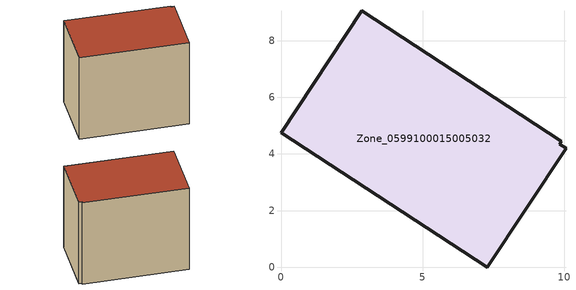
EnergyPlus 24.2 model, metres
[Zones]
Zone_0599100015005032
 floor ground (C_G): 9.91,4.44 9.84,4.34 10.07,4.2 7.29,0 0,4.74 2.85,9.05 z0.72
 wall outside (C_F): 9.91,4.44 2.85,9.05 0,4.74 7.29,0 10.07,4.2 9.84,4.34 9.91,4.44 z0.72:8.29
 roof outside (C_R): 9.84,4.34 9.91,4.44 2.85,9.05 0,4.74 7.29,0 10.07,4.2 z8.29
[BUILDING]
Pand.0599100015005032: North Axis=0; Terrain=City; Loads Convergence Tolerance Value=0.04; Temperature Convergence Tolerance Value=0.4; Solar Distribution=FullExterior; Maximum Number of Warmup Days=25; Minimum Number of Warmup Days=1
[Site:Location]
Rotterdam.The.Hague.AP_ZH_NLD Design_Conditions: Latitude=51.96; Longitude=4.45; Time Zone=1; Elevation=-4.5
[SITE:GROUNDTEMPERATURE:BUILDINGSURFACE]
18, 18, 18, 18, 18, 18, 18, 18, 18, 18, 18, 18
[MATERIAL] Thermal Absorptance=0.9; Solar Absorptance=0.7; Visible Absorptance=0.7
Name | Roughness | Thickness | Conductivity | Density | Specific Heat
G.TI.1975-1991 | MediumSmooth | 0.15 | 0.288461 | 540 | 1210
F.TI.1975-1991 | Rough | 0.3 | 0.230769 | 1920 | 840
R.TI.1975-1991 | MediumRough | 0.2 | 0.153846 | 1500 | 1000
[CONSTRUCTION]
C_G: G.TI.1975-1991
C_F: F.TI.1975-1991
C_R: R.TI.1975-1991
[ZONE]
Zone_0599100015005032: Type=1; Multiplier=1; Ceiling Height=Autocalculate; Volume=Autocalculate; Floor Area=autocalculate; Part of Total Floor Area=Yes
[ZONEINFILTRATION:DESIGNFLOWRATE]
Infil_Zone_0599100015005032: Zone or ZoneList or Space or SpaceList=Zone_0599100015005032; Schedule=AlwaysOn; Design Flow Rate Calculation Method=Flow/Area; Flow Rate per Floor Area=0.003; Constant Term Coefficient=1; Temperature Term Coefficient=0; Velocity Term Coefficient=0; Velocity Squared Term Coefficient=0
[HVACTEMPLATE:ZONE:IDEALLOADSAIRSYSTEM]
Zone_0599100015005032: Maximum Heating Supply Air Temperature=50; Minimum Cooling Supply Air Temperature=13; Maximum Heating Supply Air Humidity Ratio=0.0156; Minimum Cooling Supply Air Humidity Ratio=0.0077; Heating Limit=NoLimit; Cooling Limit=NoLimit; Dehumidification Control Type=ConstantSensibleHeatRatio; Cooling Sensible Heat Ratio=0.7; Dehumidification Setpoint=60; Humidification Control Type=None; Humidification Setpoint=30; Outdoor Air Method=None; Outdoor Air Flow Rate per Person=0.00944; Outdoor Air Flow Rate per Zone Floor Area=0; Outdoor Air Flow Rate per Zone=0; Demand Controlled Ventilation Type=None; Outdoor Air Economizer Type=NoEconomizer; Heat Recovery Type=None; Sensible Heat Recovery Effectiveness=0.7; Latent Heat Recovery Effectiveness=0.65
[ZONECONTROL:THERMOSTAT]
ThermostatControl_Zone_0599100015005032: Zone or ZoneList=Zone_0599100015005032; Control Type Schedule=DualSetpointControlType; Control 1=Thermostat_Zone_0599100015005032; Temperature Difference Between Cutout And Setpoint=0
[THERMOSTATSETPOINT:DUALSETPOINT]
Thermostat_Zone_0599100015005032: Heating Setpoint Temperature Schedule=HeatingSetpoint_Zone_0599100015005032; Cooling Setpoint Temperature Schedule=CoolingSetpoint_Zone_0599100015005032
[SCHEDULE:COMPACT]
HeatingSetpoint_Zone_0599100015005032: Through: 12/31, For: AllDays, Until: 24:00, 21
CoolingSetpoint_Zone_0599100015005032: Through: 12/31, For: AllDays, Until: 24:00, 24
DualSetpointControlType: Through: 12/31, For: AllDays, Until: 24:00, 4
AlwaysOn: Through: 12/31, For: AllDays, Until: 24:00, 1
